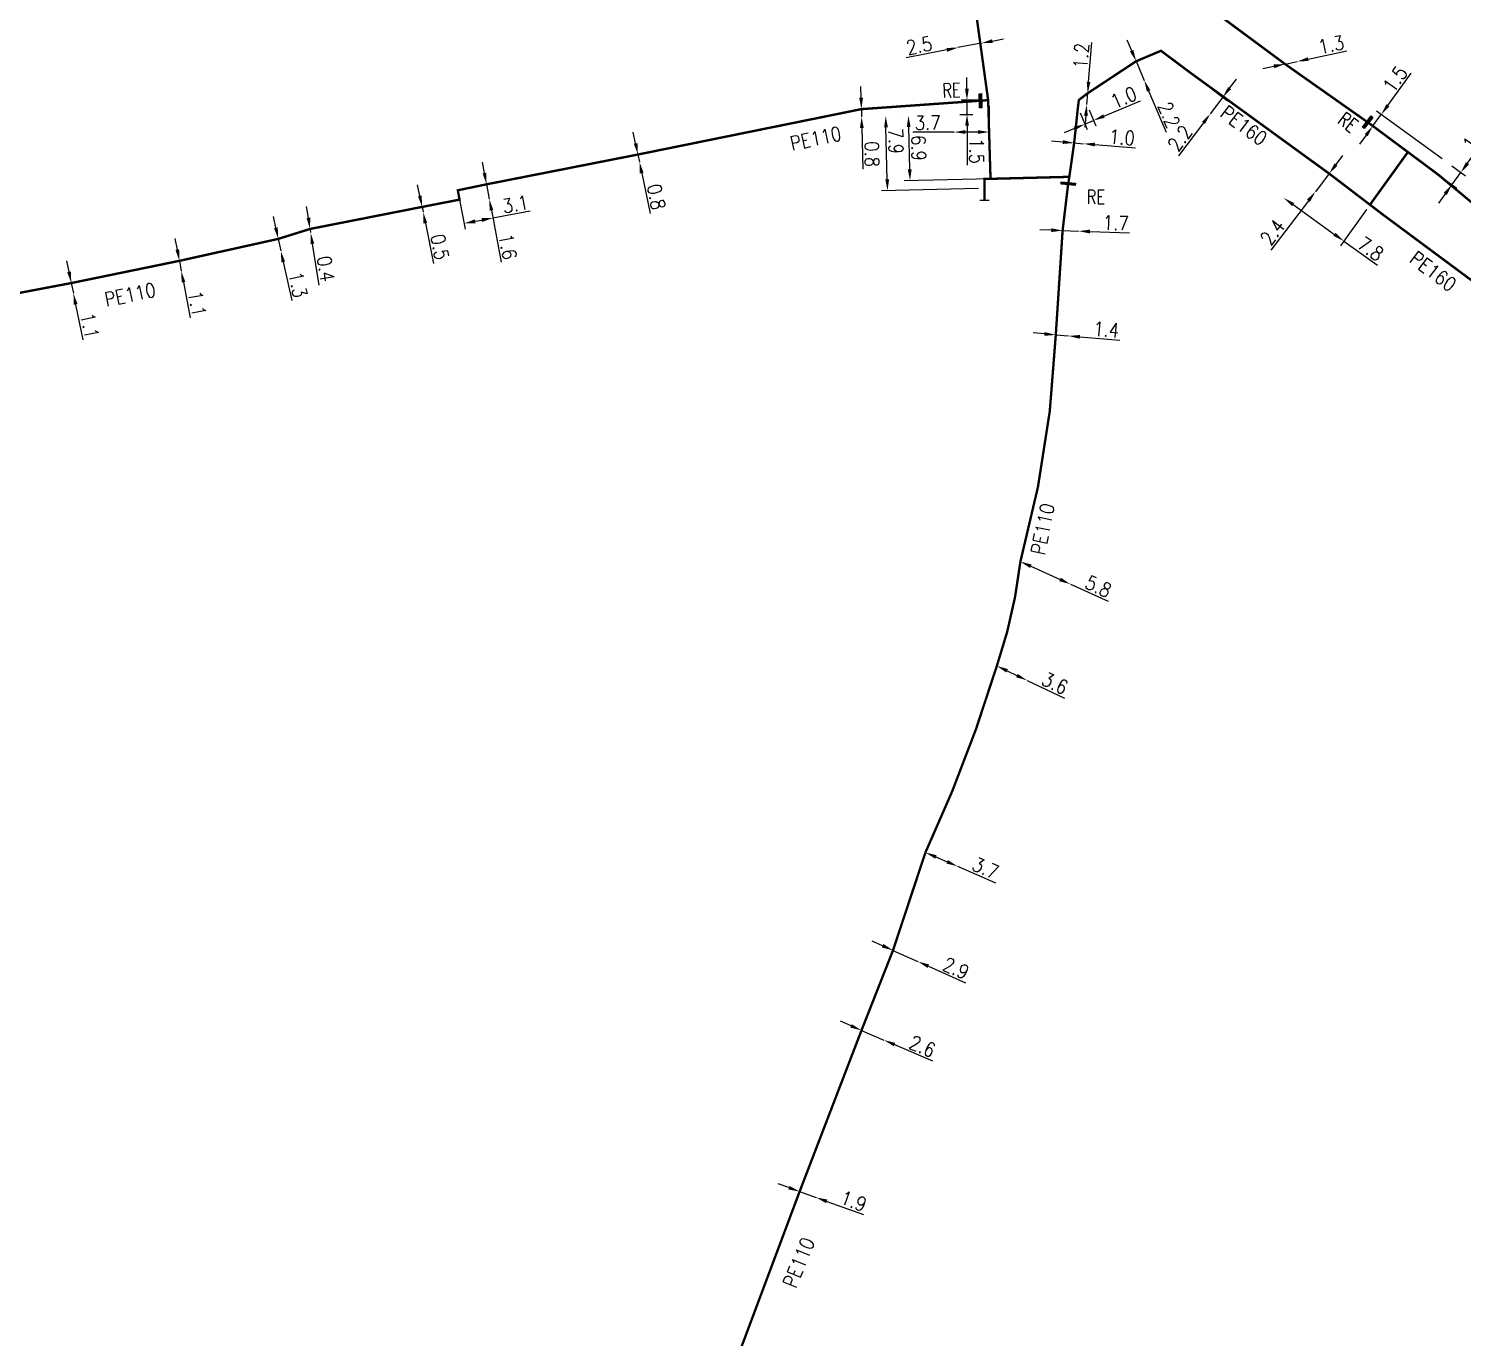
# Model space of a CAD drawing. Header units: millimetres. Extents: x 146997 to 147991, y 130998 to 131775.
# Drawn here: x 147182.1 to 147333.6, y 131101.2 to 131239.5 of the extents above; entities that cross this region are included whole.
import ezdxf
from ezdxf.enums import TextEntityAlignment as Align

# ---------------------------------------------------------------- set-up
doc = ezdxf.new("R2010")
doc.units = ezdxf.units.MM
doc.header["$PDMODE"] = 34
doc.linetypes.add('L_100_PE', pattern=[14, 10, -1.5, 1, -1.5])
doc.layers.get('0').update_dxf_attribs({"linetype": 'CONTINUOUS'})
doc.layers.get('Defpoints').update_dxf_attribs({"linetype": 'CONTINUOUS'})
doc.layers.add('L_140', color=3, linetype='CONTINUOUS')
doc.layers.add('L_340', color=7, linetype='CONTINUOUS')
doc.styles.get("Standard").update_dxf_attribs({"font": 'romans.shx', "width": 0.85})
doc.dimstyles.get("Standard").update_dxf_attribs({"dimtxt": 1.5, "dimasz": 1.2, "dimexe": 0.625, "dimexo": 0.625, "dimgap": 0.25, "dimtad": 1, "dimdec": 1, "dimzin": 0, "dimdsep": 46, "dimtxsty": 'Standard', "dimcen": -0.5, "dimadec": 0, "dimazin": 0, "dimtfac": 1, "dimtdec": 1, "dimtmove": 0, "dimatfit": 3, "dimfxl": 0, "dimtolj": 1, "dimtzin": 0, "dimarcsym": 0})

# ---------------------------------------------------------------- blocks, each defined once
blk = doc.blocks.new('L_340_21')
at = {"linetype": 'Continuous'}
blk.add_hatch(color=0, dxfattribs=at).paths.add_polyline_path([(0.125, 0.75), (-0.125, 0.75), (-0.125, -0.75), (0.125, -0.75)])
at = {"color": 0, "linetype": 'Continuous'}
blk.add_lwpolyline([(-0.125, 0.75), (0.125, 0.75), (0.125, -0.75), (-0.125, -0.75)], close=True, dxfattribs=at)
at = {"color": 0, "linetype": 'Continuous', "width": 0.75}
for tag, height, flags, p in [('RE', 1.5, 8, (0, 3)), ('DEF_LEG', 1.2, 3, (0, -5)), ('DEF_COUP', 1.2, 3, (0, -7.5)), ('DEF_TYPE', 1.2, 3, (0, -10))]:
    blk.add_attdef(tag, text='', height=height, dxfattribs=dict(at, flags=flags)).set_placement(p, align=Align.MIDDLE)
blk = doc.blocks.new('*D190')
at = {"layer": 'Defpoints', "color": 0, "linetype": 'Continuous', "transparency": 16777216}
for p in [(147263.55, 131116.57), (147265.29, 131115.94), (147265.29, 131115.94)]:
    blk.add_point(p, dxfattribs=at)
at = {"layer": 'L_140', "color": 0, "linetype": 'Continuous', "lineweight": -2, "transparency": 16777216}
for p, q in [((147262.42, 131116.98), (147261.29, 131117.38)), ((147263.55, 131116.57), (147265.29, 131115.94)), ((147266.42, 131115.53), (147270.3, 131114.13))]:
    blk.add_line(p, q, dxfattribs=at)
at = {"layer": 'L_140', "color": 0, "linetype": 'Continuous', "transparency": 16777216}
for points in [[(147262.49, 131117.16), (147262.35, 131116.79), (147263.55, 131116.57)], [(147266.49, 131115.72), (147266.35, 131115.34), (147265.29, 131115.94)]]:
    blk.add_solid(points, dxfattribs=at)
at = {"layer": 'L_140', "color": 0, "linetype": 'Continuous', "transparency": 16777216, "insert": (147269.26, 131115.56), "char_height": 1.5, "attachment_point": 5, "rotation": 340.1137}
blk.add_mtext('\\A1;1.9', dxfattribs=at)
blk = doc.blocks.new('*D191')
at = {"layer": 'Defpoints', "color": 0, "linetype": 'Continuous', "transparency": 16777216}
for p in [(147270.09, 131133.61), (147272.47, 131132.58), (147272.47, 131132.58)]:
    blk.add_point(p, dxfattribs=at)
at = {"layer": 'L_140', "color": 0, "linetype": 'Continuous', "lineweight": -2, "transparency": 16777216}
for p, q in [((147268.99, 131134.09), (147267.88, 131134.57)), ((147270.09, 131133.61), (147272.47, 131132.58)), ((147273.58, 131132.11), (147277.59, 131130.38))]:
    blk.add_line(p, q, dxfattribs=at)
at = {"layer": 'L_140', "color": 0, "linetype": 'Continuous', "transparency": 16777216}
for points in [[(147269.06, 131134.27), (147268.91, 131133.91), (147270.09, 131133.61)], [(147273.66, 131132.29), (147273.5, 131131.93), (147272.47, 131132.58)]]:
    blk.add_solid(points, dxfattribs=at)
at = {"layer": 'L_140', "color": 0, "linetype": 'Continuous', "transparency": 16777216, "insert": (147276.53, 131131.92), "char_height": 1.5, "attachment_point": 5, "rotation": 336.6554}
blk.add_mtext('\\A1;2.6', dxfattribs=at)
blk = doc.blocks.new('*D192')
at = {"layer": 'Defpoints', "color": 0, "linetype": 'Continuous', "transparency": 16777216}
for p in [(147273.42, 131142.07), (147276.06, 131140.89), (147276.06, 131140.89)]:
    blk.add_point(p, dxfattribs=at)
at = {"layer": 'L_140', "color": 0, "linetype": 'Continuous', "lineweight": -2, "transparency": 16777216}
for p, q in [((147272.32, 131142.56), (147271.23, 131143.05)), ((147273.42, 131142.07), (147276.06, 131140.89)), ((147277.16, 131140.4), (147281.09, 131138.63))]:
    blk.add_line(p, q, dxfattribs=at)
at = {"layer": 'L_140', "color": 0, "linetype": 'Continuous', "transparency": 16777216}
for points in [[(147272.4, 131142.75), (147272.24, 131142.38), (147273.42, 131142.07)], [(147277.24, 131140.58), (147277.08, 131140.21), (147276.06, 131140.89)]]:
    blk.add_solid(points, dxfattribs=at)
at = {"layer": 'L_140', "color": 0, "linetype": 'Continuous', "transparency": 16777216, "insert": (147280.08, 131140.18), "char_height": 1.5, "attachment_point": 5, "rotation": 335.8677}
blk.add_mtext('\\A1;2.9', dxfattribs=at)
blk = doc.blocks.new('*D193')
at = {"layer": 'Defpoints', "color": 0, "linetype": 'Continuous', "transparency": 16777216}
for p in [(147276.85, 131152.42), (147280.25, 131150.96), (147280.25, 131150.96)]:
    blk.add_point(p, dxfattribs=at)
at = {"layer": 'L_140', "color": 0, "linetype": 'Continuous', "lineweight": -2, "transparency": 16777216}
for p, q in [((147277.95, 131151.95), (147279.15, 131151.43)), ((147280.25, 131150.96), (147284.26, 131149.22))]:
    blk.add_line(p, q, dxfattribs=at)
at = {"layer": 'L_140', "color": 0, "linetype": 'Continuous', "transparency": 16777216}
for points in [[(147278.03, 131152.13), (147277.88, 131151.76), (147276.85, 131152.42)], [(147279.23, 131151.61), (147279.07, 131151.25), (147280.25, 131150.96)]]:
    blk.add_solid(points, dxfattribs=at)
at = {"layer": 'L_140', "color": 0, "linetype": 'Continuous', "transparency": 16777216, "insert": (147283.2, 131150.77), "char_height": 1.5, "attachment_point": 5, "rotation": 336.671}
blk.add_mtext('\\A1;3.7', dxfattribs=at)
blk = doc.blocks.new('*D194')
at = {"layer": 'Defpoints', "color": 0, "linetype": 'Continuous', "transparency": 16777216}
for p in [(147284.4, 131172.15), (147287.6, 131170.62), (147287.6, 131170.62)]:
    blk.add_point(p, dxfattribs=at)
at = {"layer": 'L_140', "color": 0, "linetype": 'Continuous', "lineweight": -2, "transparency": 16777216}
for p, q in [((147284.67, 131172.71), (147284.67, 131172.71)), ((147285.48, 131171.63), (147286.52, 131171.13)), ((147287.87, 131171.18), (147287.87, 131171.18)), ((147287.6, 131170.62), (147291.54, 131168.73))]:
    blk.add_line(p, q, dxfattribs=at)
at = {"layer": 'L_140', "color": 0, "linetype": 'Continuous', "transparency": 16777216}
for points in [[(147285.57, 131171.81), (147285.39, 131171.45), (147284.4, 131172.15)], [(147286.6, 131171.31), (147286.43, 131170.95), (147287.6, 131170.62)]]:
    blk.add_solid(points, dxfattribs=at)
at = {"layer": 'L_140', "color": 0, "linetype": 'Continuous', "transparency": 16777216, "insert": (147290.54, 131170.31), "char_height": 1.5, "attachment_point": 5, "rotation": 334.3963}
blk.add_mtext('\\A1;3.6', dxfattribs=at)
blk = doc.blocks.new('*D195')
at = {"layer": 'Defpoints', "color": 0, "linetype": 'Continuous', "transparency": 16777216}
for p in [(147290.63, 131207.15), (147291.97, 131207.04), (147291.97, 131207.04)]:
    blk.add_point(p, dxfattribs=at)
at = {"layer": 'L_140', "color": 0, "linetype": 'Continuous', "lineweight": -2, "transparency": 16777216}
for p, q in [((147289.43, 131207.25), (147288.24, 131207.35)), ((147290.63, 131207.15), (147291.97, 131207.04)), ((147293.17, 131206.94), (147297.41, 131206.59))]:
    blk.add_line(p, q, dxfattribs=at)
at = {"layer": 'L_140', "color": 0, "linetype": 'Continuous', "transparency": 16777216}
for points in [[(147289.45, 131207.45), (147289.42, 131207.05), (147290.63, 131207.15)], [(147293.19, 131207.14), (147293.15, 131206.74), (147291.97, 131207.04)]]:
    blk.add_solid(points, dxfattribs=at)
at = {"layer": 'L_140', "color": 0, "linetype": 'Continuous', "transparency": 16777216, "insert": (147295.97, 131207.71), "char_height": 1.5, "attachment_point": 5, "rotation": 355.2725}
blk.add_mtext('\\A1;1.4', dxfattribs=at)
blk = doc.blocks.new('*D196')
at = {"layer": 'Defpoints', "color": 0, "linetype": 'Continuous', "transparency": 16777216}
for p in [(147291.35, 131218.18), (147293.04, 131218.12), (147293.04, 131218.12)]:
    blk.add_point(p, dxfattribs=at)
at = {"layer": 'L_140', "color": 0, "linetype": 'Continuous', "lineweight": -2, "transparency": 16777216}
for p, q in [((147290.15, 131218.22), (147288.95, 131218.26)), ((147291.35, 131218.18), (147293.04, 131218.12)), ((147291.32, 131217.55), (147291.32, 131217.55)), ((147293.02, 131217.49), (147293.02, 131217.49)), ((147294.24, 131218.08), (147298.43, 131217.93))]:
    blk.add_line(p, q, dxfattribs=at)
at = {"layer": 'L_140', "color": 0, "linetype": 'Continuous', "transparency": 16777216}
for points in [[(147290.15, 131218.42), (147290.14, 131218.02), (147291.35, 131218.18)], [(147294.25, 131218.28), (147294.24, 131217.88), (147293.04, 131218.12)]]:
    blk.add_solid(points, dxfattribs=at)
at = {"layer": 'L_140', "color": 0, "linetype": 'Continuous', "transparency": 16777216, "insert": (147296.97, 131218.98), "char_height": 1.5, "attachment_point": 5, "rotation": 358.0421}
blk.add_mtext('\\A1;1.7', dxfattribs=at)
blk = doc.blocks.new('*D197')
at = {"layer": 'Defpoints', "color": 0, "linetype": 'Continuous', "transparency": 16777216}
for p in [(147270.08, 131231.02), (147270.1, 131230.22), (147270.1, 131230.22)]:
    blk.add_point(p, dxfattribs=at)
at = {"layer": 'L_140', "color": 0, "linetype": 'Continuous', "lineweight": -2, "transparency": 16777216}
for p, q in [((147270.05, 131232.22), (147270.02, 131233.42)), ((147270.08, 131231.02), (147270.1, 131230.22)), ((147270.13, 131229.03), (147270.23, 131224.66))]:
    blk.add_line(p, q, dxfattribs=at)
at = {"layer": 'L_140', "color": 0, "linetype": 'Continuous', "transparency": 16777216}
for points in [[(147270.25, 131232.23), (147269.85, 131232.22), (147270.08, 131231.02)], [(147270.33, 131229.03), (147269.93, 131229.02), (147270.1, 131230.22)]]:
    blk.add_solid(points, dxfattribs=at)
at = {"layer": 'L_140', "color": 0, "linetype": 'Continuous', "transparency": 16777216, "insert": (147271.2, 131226.26), "char_height": 1.5, "attachment_point": 5, "rotation": 271.3915}
blk.add_mtext('\\A1;0.8', dxfattribs=at)
blk = doc.blocks.new('*D198')
at = {"layer": 'Defpoints', "color": 0, "linetype": 'Continuous', "transparency": 16777216}
for p in [(147283.58, 131231.98), (147279.88, 131228.59), (147279.88, 131228.59)]:
    blk.add_point(p, dxfattribs=at)
at = {"layer": 'L_140', "color": 0, "linetype": 'Continuous', "lineweight": -2, "transparency": 16777216}
for p, q in [((147283.58, 131231.35), (147283.59, 131227.98)), ((147279.88, 131228.59), (147275.51, 131228.57)), ((147282.39, 131228.6), (147281.08, 131228.6))]:
    blk.add_line(p, q, dxfattribs=at)
at = {"layer": 'L_140', "color": 0, "linetype": 'Continuous', "transparency": 16777216}
for points in [[(147281.08, 131228.8), (147281.08, 131228.4), (147279.88, 131228.59)], [(147282.39, 131228.8), (147282.39, 131228.4), (147283.59, 131228.6)]]:
    blk.add_solid(points, dxfattribs=at)
at = {"layer": 'L_140', "color": 0, "linetype": 'Continuous', "transparency": 16777216, "insert": (147277.09, 131229.58), "char_height": 1.5, "attachment_point": 5, "rotation": 0.2151}
blk.add_mtext('\\A1;3.7', dxfattribs=at)
blk = doc.blocks.new('*D199')
at = {"layer": 'Defpoints', "color": 0, "linetype": 'Continuous', "transparency": 16777216}
for p in [(147275.05, 131230.35), (147275.05, 131230.35), (147292.06, 131223.86)]:
    blk.add_point(p, dxfattribs=at)
at = {"layer": 'L_140', "color": 0, "linetype": 'Continuous', "lineweight": -2, "transparency": 16777216}
for p, q in [((147274.43, 131230.33), (147274.43, 131230.33)), ((147275.19, 131224.65), (147275.08, 131229.15)), ((147291.44, 131223.84), (147274.6, 131223.43))]:
    blk.add_line(p, q, dxfattribs=at)
at = {"layer": 'L_140', "color": 0, "linetype": 'Continuous', "transparency": 16777216}
for points in [[(147275.28, 131229.15), (147274.88, 131229.14), (147275.05, 131230.35)], [(147275.39, 131224.65), (147274.99, 131224.64), (147275.22, 131223.45)]]:
    blk.add_solid(points, dxfattribs=at)
at = {"layer": 'L_140', "color": 0, "linetype": 'Continuous', "transparency": 16777216, "insert": (147276.14, 131226.92), "char_height": 1.5, "attachment_point": 5, "rotation": 271.392}
blk.add_mtext('\\A1;6.9', dxfattribs=at)
blk = doc.blocks.new('*D200')
at = {"layer": 'Defpoints', "color": 0, "linetype": 'Continuous', "transparency": 16777216}
for p in [(147272.65, 131230.29), (147272.65, 131230.29), (147283.1, 131222.64)]:
    blk.add_point(p, dxfattribs=at)
at = {"layer": 'L_340', "color": 0, "linetype": 'Continuous', "lineweight": -2, "transparency": 16777216}
for p, q in [((147272.81, 131223.59), (147272.68, 131229.09)), ((147282.47, 131222.62), (147272.22, 131222.37))]:
    blk.add_line(p, q, dxfattribs=at)
at = {"layer": 'L_340', "color": 0, "linetype": 'Continuous', "transparency": 16777216}
for points in [[(147272.88, 131229.09), (147272.48, 131229.08), (147272.65, 131230.29)], [(147273.01, 131223.59), (147272.61, 131223.58), (147272.84, 131222.39)]]:
    blk.add_solid(points, dxfattribs=at)
at = {"layer": 'L_340', "color": 0, "linetype": 'Continuous', "transparency": 16777216, "insert": (147273.72, 131227.63), "char_height": 1.5, "attachment_point": 5, "rotation": 271.392}
blk.add_mtext('\\A1;7.9', dxfattribs=at)
blk = doc.blocks.new('*D201')
at = {"layer": 'Defpoints', "color": 0, "linetype": 'Continuous', "transparency": 16777216}
for p in [(147304.85, 131234.87), (147308.28, 131232.28), (147306.96, 131230.52)]:
    blk.add_point(p, dxfattribs=at)
at = {"layer": 'L_140', "color": 0, "linetype": 'Continuous', "lineweight": -2, "transparency": 16777216}
for p, q in [((147305.35, 131234.49), (147308.78, 131231.91)), ((147309, 131233.24), (147309.73, 131234.2)), ((147308.28, 131232.28), (147306.96, 131230.52)), ((147306.24, 131229.57), (147303.61, 131226.07))]:
    blk.add_line(p, q, dxfattribs=at)
at = {"layer": 'L_140', "color": 0, "linetype": 'Continuous', "transparency": 16777216}
for points in [[(147308.85, 131233.36), (147309.16, 131233.12), (147308.28, 131232.28)], [(147306.08, 131229.69), (147306.4, 131229.45), (147306.96, 131230.52)]]:
    blk.add_solid(points, dxfattribs=at)
at = {"layer": 'L_140', "color": 0, "linetype": 'Continuous', "transparency": 16777216, "insert": (147303.76, 131227.94), "char_height": 1.5, "attachment_point": 5, "rotation": 53.0343}
blk.add_mtext('\\A1;2.2', dxfattribs=at)
blk = doc.blocks.new('*D202')
at = {"layer": 'Defpoints', "color": 0, "linetype": 'Continuous', "transparency": 16777216}
for p in [(147282.75, 131237.99), (147280.29, 131237.52), (147280.29, 131237.52)]:
    blk.add_point(p, dxfattribs=at)
at = {"layer": 'L_140', "color": 0, "linetype": 'Continuous', "lineweight": -2, "transparency": 16777216}
for p, q in [((147282.75, 131237.99), (147280.29, 131237.52)), ((147283.92, 131238.22), (147285.1, 131238.45)), ((147279.11, 131237.29), (147274.82, 131236.46))]:
    blk.add_line(p, q, dxfattribs=at)
at = {"layer": 'L_140', "color": 0, "linetype": 'Continuous', "transparency": 16777216}
for points in [[(147283.89, 131238.41), (147283.96, 131238.02), (147282.75, 131237.99)], [(147279.07, 131237.49), (147279.15, 131237.09), (147280.29, 131237.52)]]:
    blk.add_solid(points, dxfattribs=at)
at = {"layer": 'L_140', "color": 0, "linetype": 'Continuous', "transparency": 16777216, "insert": (147276.19, 131237.74), "char_height": 1.5, "attachment_point": 5, "rotation": 10.9299}
blk.add_mtext('\\A1;2.5', dxfattribs=at)
blk = doc.blocks.new('*D257')
at = {"layer": 'Defpoints', "color": 0, "linetype": 'Continuous', "transparency": 16777216}
for p in [(147314.86, 131235.79), (147316.14, 131236.06), (147316.14, 131236.06)]:
    blk.add_point(p, dxfattribs=at)
at = {"layer": 'L_140', "color": 0, "linetype": 'Continuous', "lineweight": -2, "transparency": 16777216}
for p, q in [((147317.31, 131236.31), (147321.41, 131237.18)), ((147313.69, 131235.54), (147312.52, 131235.29)), ((147314.86, 131235.79), (147316.14, 131236.06))]:
    blk.add_line(p, q, dxfattribs=at)
at = {"layer": 'L_140', "color": 0, "linetype": 'Continuous', "transparency": 16777216}
for points in [[(147317.27, 131236.5), (147317.35, 131236.11), (147316.14, 131236.06)], [(147313.65, 131235.74), (147313.73, 131235.34), (147314.86, 131235.79)]]:
    blk.add_solid(points, dxfattribs=at)
at = {"layer": 'L_140', "color": 0, "linetype": 'Continuous', "transparency": 16777216, "insert": (147319.74, 131237.84), "char_height": 1.5, "attachment_point": 5, "rotation": 11.978}
blk.add_mtext('\\A1;1.3', dxfattribs=at)
blk = doc.blocks.new('*D259')
at = {"layer": 'Defpoints', "color": 0, "linetype": 'Continuous', "transparency": 16777216}
for p in [(147332, 131225.38), (147333.45, 131224.33), (147331.06, 131224.09)]:
    blk.add_point(p, dxfattribs=at)
at = {"layer": 'L_140', "color": 0, "linetype": 'Continuous', "lineweight": -2, "transparency": 16777216}
for p, q in [((147334.15, 131225.3), (147336.62, 131228.68)), ((147332.51, 131225.01), (147333.95, 131223.96)), ((147332.51, 131223.03), (147333.45, 131224.33)), ((147331.56, 131223.72), (147333.01, 131222.66)), ((147331.8, 131222.06), (147331.09, 131221.09))]:
    blk.add_line(p, q, dxfattribs=at)
at = {"layer": 'L_140', "color": 0, "linetype": 'Continuous', "transparency": 16777216}
for points in [[(147333.99, 131225.41), (147334.32, 131225.18), (147333.45, 131224.33)], [(147331.64, 131222.18), (147331.96, 131221.94), (147332.51, 131223.03)]]:
    blk.add_solid(points, dxfattribs=at)
at = {"layer": 'L_140', "color": 0, "linetype": 'Continuous', "transparency": 16777216, "insert": (147334.93, 131228.06), "char_height": 1.5, "attachment_point": 5, "rotation": 53.9553}
blk.add_mtext('\\A1;1.6', dxfattribs=at)
blk = doc.blocks.new('*D263')
at = {"layer": 'Defpoints', "color": 0, "linetype": 'Continuous', "transparency": 16777216}
for p in [(147325.03, 131230.45), (147324.14, 131229.24), (147332, 131225.38)]:
    blk.add_point(p, dxfattribs=at)
at = {"layer": 'L_140', "color": 0, "linetype": 'Continuous', "lineweight": -2, "transparency": 16777216}
for p, q in [((147325.73, 131231.42), (147328.2, 131234.81)), ((147324.14, 131229.24), (147325.03, 131230.45)), ((147331.49, 131225.75), (147324.52, 131230.82)), ((147323.44, 131228.27), (147322.73, 131227.3))]:
    blk.add_line(p, q, dxfattribs=at)
at = {"layer": 'L_140', "color": 0, "linetype": 'Continuous', "transparency": 16777216}
for points in [[(147325.57, 131231.54), (147325.9, 131231.31), (147325.03, 131230.45)], [(147323.28, 131228.39), (147323.6, 131228.15), (147324.14, 131229.24)]]:
    blk.add_solid(points, dxfattribs=at)
at = {"layer": 'L_140', "color": 0, "linetype": 'Continuous', "transparency": 16777216, "insert": (147326.51, 131234.19), "char_height": 1.5, "attachment_point": 5, "rotation": 53.9553}
blk.add_mtext('\\A1;1.5', dxfattribs=at)
blk = doc.blocks.new('*D267')
at = {"layer": 'Defpoints', "color": 0, "linetype": 'Continuous', "transparency": 16777216}
for p in [(147314.74, 131221.63), (147323.84, 131220.91), (147321.07, 131217.07)]:
    blk.add_point(p, dxfattribs=at)
at = {"layer": 'L_140', "color": 0, "linetype": 'Continuous', "lineweight": -2, "transparency": 16777216}
for p, q in [((147315.72, 131220.93), (147320.1, 131217.77)), ((147323.47, 131220.41), (147320.71, 131216.56)), ((147321.07, 131217.07), (147324.62, 131214.51))]:
    blk.add_line(p, q, dxfattribs=at)
at = {"layer": 'L_140', "color": 0, "linetype": 'Continuous', "transparency": 16777216}
for points in [[(147315.83, 131221.09), (147315.6, 131220.76), (147314.74, 131221.63)], [(147320.21, 131217.93), (147319.98, 131217.61), (147321.07, 131217.07)]]:
    blk.add_solid(points, dxfattribs=at)
at = {"layer": 'L_140', "color": 0, "linetype": 'Continuous', "transparency": 16777216, "insert": (147323.92, 131216.25), "char_height": 1.5, "attachment_point": 5, "rotation": 324.2332}
blk.add_mtext('\\A1;7.8', dxfattribs=at)
blk = doc.blocks.new('*D268')
at = {"layer": 'Defpoints', "color": 0, "linetype": 'Continuous', "transparency": 16777216}
for p in [(147319.52, 131224.2), (147318.07, 131222.29), (147318.07, 131222.29)]:
    blk.add_point(p, dxfattribs=at)
at = {"layer": 'L_140', "color": 0, "linetype": 'Continuous', "lineweight": -2, "transparency": 16777216}
for p, q in [((147320.25, 131225.15), (147320.97, 131226.11)), ((147319.52, 131224.2), (147318.07, 131222.29)), ((147317.34, 131221.34), (147313.37, 131216.11))]:
    blk.add_line(p, q, dxfattribs=at)
at = {"layer": 'L_140', "color": 0, "linetype": 'Continuous', "transparency": 16777216}
for points in [[(147320.09, 131225.28), (147320.41, 131225.03), (147319.52, 131224.2)], [(147317.18, 131221.46), (147317.5, 131221.21), (147318.07, 131222.29)]]:
    blk.add_solid(points, dxfattribs=at)
at = {"layer": 'L_140', "color": 0, "linetype": 'Continuous', "transparency": 16777216, "insert": (147313.55, 131218.01), "char_height": 1.5, "attachment_point": 5, "rotation": 52.7184}
blk.add_mtext('\\A1;2.4', dxfattribs=at)
blk = doc.blocks.new('*D270')
at = {"layer": 'Defpoints', "color": 0, "linetype": 'Continuous', "transparency": 16777216}
for p in [(147299.12, 131236.08), (147299.98, 131234.06), (147299.98, 131234.06)]:
    blk.add_point(p, dxfattribs=at)
at = {"layer": 'L_140', "color": 0, "linetype": 'Continuous', "lineweight": -2, "transparency": 16777216}
for p, q in [((147298.66, 131237.19), (147298.19, 131238.3)), ((147299.12, 131236.08), (147299.98, 131234.06)), ((147300.44, 131232.95), (147302.28, 131228.57))]:
    blk.add_line(p, q, dxfattribs=at)
at = {"layer": 'L_140', "color": 0, "linetype": 'Continuous', "transparency": 16777216}
for points in [[(147298.84, 131237.27), (147298.47, 131237.11), (147299.12, 131236.08)], [(147300.63, 131233.03), (147300.26, 131232.87), (147299.98, 131234.06)]]:
    blk.add_solid(points, dxfattribs=at)
at = {"layer": 'L_140', "color": 0, "linetype": 'Continuous', "transparency": 16777216, "insert": (147302.59, 131230.42), "char_height": 1.5, "attachment_point": 5, "rotation": 292.8098}
blk.add_mtext('\\A1;2.2', dxfattribs=at)
blk = doc.blocks.new('*D271')
at = {"layer": 'Defpoints', "color": 0, "linetype": 'Continuous', "transparency": 16777216}
for p in [(147292.97, 131231.21), (147293.9, 131231.5), (147294.61, 131229.82)]:
    blk.add_point(p, dxfattribs=at)
at = {"layer": 'L_140', "color": 0, "linetype": 'Continuous', "lineweight": -2, "transparency": 16777216}
for p, q in [((147295.72, 131230.29), (147299.58, 131231.91)), ((147293.21, 131230.64), (147293.95, 131228.87)), ((147294.15, 131230.93), (147294.85, 131229.25)), ((147292.61, 131228.98), (147291.5, 131228.51)), ((147293.71, 131229.44), (147294.61, 131229.82))]:
    blk.add_line(p, q, dxfattribs=at)
at = {"layer": 'L_140', "color": 0, "linetype": 'Continuous', "transparency": 16777216}
for points in [[(147295.64, 131230.47), (147295.79, 131230.1), (147294.61, 131229.82)], [(147292.53, 131229.16), (147292.68, 131228.79), (147293.71, 131229.44)]]:
    blk.add_solid(points, dxfattribs=at)
at = {"layer": 'L_140', "color": 0, "linetype": 'Continuous', "transparency": 16777216, "insert": (147297.81, 131232.25), "char_height": 1.5, "attachment_point": 5, "rotation": 22.8098}
blk.add_mtext('\\A1;1.0', dxfattribs=at)
blk = doc.blocks.new('*D272')
at = {"layer": 'Defpoints', "color": 0, "linetype": 'Continuous', "transparency": 16777216}
for p in [(147292.57, 131227.44), (147293.57, 131227.36), (147293.57, 131227.36)]:
    blk.add_point(p, dxfattribs=at)
at = {"layer": 'L_140', "color": 0, "linetype": 'Continuous', "lineweight": -2, "transparency": 16777216}
for p, q in [((147291.38, 131227.54), (147290.18, 131227.63)), ((147292.57, 131227.44), (147293.57, 131227.36)), ((147292.62, 131228.06), (147292.62, 131228.06)), ((147293.62, 131227.98), (147293.62, 131227.98)), ((147294.77, 131227.27), (147299.04, 131226.92))]:
    blk.add_line(p, q, dxfattribs=at)
at = {"layer": 'L_140', "color": 0, "linetype": 'Continuous', "transparency": 16777216}
for points in [[(147291.39, 131227.74), (147291.36, 131227.34), (147292.57, 131227.44)], [(147294.78, 131227.47), (147294.75, 131227.07), (147293.57, 131227.36)]]:
    blk.add_solid(points, dxfattribs=at)
at = {"layer": 'L_140', "color": 0, "linetype": 'Continuous', "transparency": 16777216, "insert": (147297.63, 131228.04), "char_height": 1.5, "attachment_point": 5, "rotation": 355.4294}
blk.add_mtext('\\A1;1.0', dxfattribs=at)
blk = doc.blocks.new('*D281')
at = {"layer": 'Defpoints', "color": 0, "linetype": 'Continuous', "transparency": 16777216}
for p in [(147186.56, 131212.63), (147186.78, 131211.56), (147186.78, 131211.56)]:
    blk.add_point(p, dxfattribs=at)
at = {"layer": 'L_140', "color": 0, "linetype": 'Continuous', "lineweight": -2, "transparency": 16777216}
for p, q in [((147186.32, 131213.81), (147186.08, 131214.99)), ((147186.56, 131212.63), (147186.78, 131211.56)), ((147187.02, 131210.38), (147187.79, 131206.63))]:
    blk.add_line(p, q, dxfattribs=at)
at = {"layer": 'L_140', "color": 0, "linetype": 'Continuous', "transparency": 16777216}
for points in [[(147186.52, 131213.85), (147186.13, 131213.77), (147186.56, 131212.63)], [(147187.22, 131210.42), (147186.83, 131210.34), (147186.78, 131211.56)]]:
    blk.add_solid(points, dxfattribs=at)
at = {"layer": 'L_140', "color": 0, "linetype": 'Continuous', "transparency": 16777216, "insert": (147188.51, 131208.12), "char_height": 1.5, "attachment_point": 5, "rotation": 281.5812}
blk.add_mtext('\\A1;1.1', dxfattribs=at)
blk = doc.blocks.new('*D282')
at = {"layer": 'Defpoints', "color": 0, "linetype": 'Continuous', "transparency": 16777216}
for p in [(147197.99, 131214.98), (147198.19, 131213.9), (147198.19, 131213.9)]:
    blk.add_point(p, dxfattribs=at)
at = {"layer": 'L_140', "color": 0, "linetype": 'Continuous', "lineweight": -2, "transparency": 16777216}
for p, q in [((147197.77, 131216.16), (147197.54, 131217.34)), ((147197.99, 131214.98), (147198.19, 131213.9)), ((147198.42, 131212.72), (147199.13, 131208.96))]:
    blk.add_line(p, q, dxfattribs=at)
at = {"layer": 'L_140', "color": 0, "linetype": 'Continuous', "transparency": 16777216}
for points in [[(147197.96, 131216.2), (147197.57, 131216.13), (147197.99, 131214.98)], [(147198.61, 131212.76), (147198.22, 131212.69), (147198.19, 131213.9)]]:
    blk.add_solid(points, dxfattribs=at)
at = {"layer": 'L_140', "color": 0, "linetype": 'Continuous', "transparency": 16777216, "insert": (147199.87, 131210.44), "char_height": 1.5, "attachment_point": 5, "rotation": 280.6943}
blk.add_mtext('\\A1;1.1', dxfattribs=at)
blk = doc.blocks.new('*D283')
at = {"layer": 'Defpoints', "color": 0, "linetype": 'Continuous', "transparency": 16777216}
for p in [(147208.44, 131217.3), (147208.71, 131216.03), (147208.71, 131216.03)]:
    blk.add_point(p, dxfattribs=at)
at = {"layer": 'L_140', "color": 0, "linetype": 'Continuous', "lineweight": -2, "transparency": 16777216}
for p, q in [((147208.19, 131218.48), (147207.93, 131219.65)), ((147208.44, 131217.3), (147208.71, 131216.03)), ((147208.97, 131214.86), (147209.86, 131210.77))]:
    blk.add_line(p, q, dxfattribs=at)
at = {"layer": 'L_140', "color": 0, "linetype": 'Continuous', "transparency": 16777216}
for points in [[(147208.38, 131218.52), (147207.99, 131218.43), (147208.44, 131217.3)], [(147209.16, 131214.9), (147208.77, 131214.82), (147208.71, 131216.03)]]:
    blk.add_solid(points, dxfattribs=at)
at = {"layer": 'L_140', "color": 0, "linetype": 'Continuous', "transparency": 16777216, "insert": (147210.52, 131212.44), "char_height": 1.5, "attachment_point": 5, "rotation": 282.218}
blk.add_mtext('\\A1;1.3', dxfattribs=at)
blk = doc.blocks.new('*D284')
at = {"layer": 'Defpoints', "color": 0, "linetype": 'Continuous', "transparency": 16777216}
for p in [(147211.8, 131218.35), (147211.86, 131217.96), (147211.86, 131217.96)]:
    blk.add_point(p, dxfattribs=at)
at = {"layer": 'L_140', "color": 0, "linetype": 'Continuous', "lineweight": -2, "transparency": 16777216}
for p, q in [((147211.62, 131219.54), (147211.43, 131220.72)), ((147211.8, 131218.35), (147211.86, 131217.96)), ((147212.04, 131216.77), (147212.72, 131212.39))]:
    blk.add_line(p, q, dxfattribs=at)
at = {"layer": 'L_140', "color": 0, "linetype": 'Continuous', "transparency": 16777216}
for points in [[(147211.82, 131219.57), (147211.42, 131219.51), (147211.8, 131218.35)], [(147212.24, 131216.8), (147211.85, 131216.74), (147211.86, 131217.96)]]:
    blk.add_solid(points, dxfattribs=at)
at = {"layer": 'L_140', "color": 0, "linetype": 'Continuous', "transparency": 16777216, "insert": (147213.46, 131214.14), "char_height": 1.5, "attachment_point": 5, "rotation": 278.7569}
blk.add_mtext('\\A1;0.4', dxfattribs=at)
blk = doc.blocks.new('*D285')
at = {"layer": 'Defpoints', "color": 0, "linetype": 'Continuous', "transparency": 16777216}
for p in [(147223.64, 131220.68), (147223.75, 131220.15), (147223.75, 131220.15)]:
    blk.add_point(p, dxfattribs=at)
at = {"layer": 'L_140', "color": 0, "linetype": 'Continuous', "lineweight": -2, "transparency": 16777216}
for p, q in [((147223.41, 131221.85), (147223.17, 131223.03)), ((147223.64, 131220.68), (147223.75, 131220.15)), ((147224.26, 131220.8), (147224.26, 131220.8)), ((147224.36, 131220.27), (147224.36, 131220.27)), ((147223.99, 131218.97), (147224.85, 131214.69))]:
    blk.add_line(p, q, dxfattribs=at)
at = {"layer": 'L_140', "color": 0, "linetype": 'Continuous', "transparency": 16777216}
for points in [[(147223.6, 131221.89), (147223.21, 131221.81), (147223.64, 131220.68)], [(147224.18, 131219.01), (147223.79, 131218.93), (147223.75, 131220.15)]]:
    blk.add_solid(points, dxfattribs=at)
at = {"layer": 'L_140', "color": 0, "linetype": 'Continuous', "transparency": 16777216, "insert": (147225.52, 131216.44), "char_height": 1.5, "attachment_point": 5, "rotation": 281.395}
blk.add_mtext('\\A1;0.5', dxfattribs=at)
blk = doc.blocks.new('*D286')
at = {"layer": 'Defpoints', "color": 0, "linetype": 'Continuous', "transparency": 16777216}
for p in [(147227.42, 131222.44), (147231.13, 131219.51), (147231.13, 131219.51)]:
    blk.add_point(p, dxfattribs=at)
at = {"layer": 'L_140', "color": 0, "linetype": 'Continuous', "lineweight": -2, "transparency": 16777216}
for p, q in [((147227.54, 131221.83), (147228.19, 131218.32)), ((147231.13, 131219.51), (147235.06, 131220.25)), ((147229.26, 131219.16), (147229.95, 131219.29))]:
    blk.add_line(p, q, dxfattribs=at)
at = {"layer": 'L_140', "color": 0, "linetype": 'Continuous', "transparency": 16777216}
for points in [[(147229.22, 131219.36), (147229.29, 131218.96), (147228.08, 131218.94)], [(147229.91, 131219.49), (147229.98, 131219.09), (147231.13, 131219.51)]]:
    blk.add_solid(points, dxfattribs=at)
at = {"layer": 'L_140', "color": 0, "linetype": 'Continuous', "transparency": 16777216, "insert": (147233.5, 131220.97), "char_height": 1.5, "attachment_point": 5, "rotation": 10.6149}
blk.add_mtext('\\A1;3.1', dxfattribs=at)
blk = doc.blocks.new('*D287')
at = {"layer": 'Defpoints', "color": 0, "linetype": 'Continuous', "transparency": 16777216}
for p in [(147230.46, 131223.07), (147230.75, 131221.5), (147230.75, 131221.5)]:
    blk.add_point(p, dxfattribs=at)
at = {"layer": 'L_140', "color": 0, "linetype": 'Continuous', "lineweight": -2, "transparency": 16777216}
for p, q in [((147230.24, 131224.25), (147230.02, 131225.43)), ((147230.46, 131223.07), (147230.75, 131221.5)), ((147230.97, 131220.32), (147232, 131214.83))]:
    blk.add_line(p, q, dxfattribs=at)
at = {"layer": 'L_140', "color": 0, "linetype": 'Continuous', "transparency": 16777216}
for points in [[(147230.43, 131224.29), (147230.04, 131224.21), (147230.46, 131223.07)], [(147231.17, 131220.36), (147230.78, 131220.28), (147230.75, 131221.5)]]:
    blk.add_solid(points, dxfattribs=at)
at = {"layer": 'L_140', "color": 0, "linetype": 'Continuous', "transparency": 16777216, "insert": (147232.71, 131216.48), "char_height": 1.5, "attachment_point": 5, "rotation": 280.6149}
blk.add_mtext('\\A1;1.6', dxfattribs=at)
blk = doc.blocks.new('*D288')
at = {"layer": 'Defpoints', "color": 0, "linetype": 'Continuous', "transparency": 16777216}
for p in [(147246.46, 131226.22), (147246.62, 131225.44), (147246.62, 131225.44)]:
    blk.add_point(p, dxfattribs=at)
at = {"layer": 'L_140', "color": 0, "linetype": 'Continuous', "lineweight": -2, "transparency": 16777216}
for p, q in [((147246.21, 131227.4), (147245.97, 131228.57)), ((147246.46, 131226.22), (147246.62, 131225.44)), ((147246.86, 131224.26), (147247.74, 131219.98))]:
    blk.add_line(p, q, dxfattribs=at)
at = {"layer": 'L_140', "color": 0, "linetype": 'Continuous', "transparency": 16777216}
for points in [[(147246.41, 131227.44), (147246.02, 131227.36), (147246.46, 131226.22)], [(147247.06, 131224.3), (147246.66, 131224.22), (147246.62, 131225.44)]]:
    blk.add_solid(points, dxfattribs=at)
at = {"layer": 'L_140', "color": 0, "linetype": 'Continuous', "transparency": 16777216, "insert": (147248.4, 131221.74), "char_height": 1.5, "attachment_point": 5, "rotation": 281.6621}
blk.add_mtext('\\A1;0.8', dxfattribs=at)
blk = doc.blocks.new('*D130')
at = {"layer": 'Defpoints', "color": 0, "linetype": 'Continuous', "transparency": 16777216}
for p in [(147294, 131232.7), (147293.9, 131231.5), (147293.9, 131231.5)]:
    blk.add_point(p, dxfattribs=at)
at = {"layer": 'L_140', "color": 0, "linetype": 'Continuous', "lineweight": -2, "transparency": 16777216}
for p, q in [((147294.1, 131233.89), (147294.43, 131238.07)), ((147293.9, 131231.5), (147294, 131232.7)), ((147293.81, 131230.31), (147293.71, 131229.11))]:
    blk.add_line(p, q, dxfattribs=at)
at = {"layer": 'L_140', "color": 0, "linetype": 'Continuous', "transparency": 16777216}
for points in [[(147293.9, 131233.91), (147294.29, 131233.88), (147294, 131232.7)], [(147293.61, 131230.32), (147294.01, 131230.29), (147293.9, 131231.5)]]:
    blk.add_solid(points, dxfattribs=at)
at = {"layer": 'L_140', "color": 0, "linetype": 'Continuous', "transparency": 16777216, "insert": (147293.31, 131236.66), "char_height": 1.5, "attachment_point": 5, "rotation": 85.4294}
blk.add_mtext('\\A1;1.2', dxfattribs=at)
blk = doc.blocks.new('L_340_07')
at = {"color": 0, "linetype": 'Continuous', "const_width": 0.25, "flags": 128}
blk.add_lwpolyline([(0, 0), (1.25, 0)], dxfattribs=at)
at = {"color": 0, "linetype": 'Continuous', "flags": 128}
blk.add_lwpolyline([(1.25, -0.5), (1.25, 0.5)], dxfattribs=at)
at = {"color": 0, "linetype": 'Continuous', "width": 0.75, "flags": 3}
for tag, p in [('DEF_LEG', (0.72, -3.47)), ('DEF_COUP', (0.72, -5.97)), ('DEF_TYPE', (0.72, -8.47))]:
    blk.add_attdef(tag, text='', height=1.2, dxfattribs=at).set_placement(p, align=Align.MIDDLE)
blk = doc.blocks.new('*D131')
at = {"layer": 'Defpoints', "color": 0, "linetype": 'Continuous', "transparency": 16777216}
for p in [(147283.58, 131231.98), (147279.87, 131230.46), (147281.24, 131230.47)]:
    blk.add_point(p, dxfattribs=at)
at = {"layer": 'L_140', "color": 0, "linetype": 'Continuous', "lineweight": -2, "transparency": 16777216}
for p, q in [((147281.23, 131233.17), (147281.23, 131234.37)), ((147282.95, 131231.97), (147280.61, 131231.97)), ((147281.24, 131231.97), (147281.24, 131230.47)), ((147280.5, 131230.46), (147281.87, 131230.47)), ((147281.25, 131229.27), (147281.26, 131225.08))]:
    blk.add_line(p, q, dxfattribs=at)
at = {"layer": 'L_140', "color": 0, "linetype": 'Continuous', "transparency": 16777216}
for points in [[(147281.43, 131233.17), (147281.03, 131233.17), (147281.24, 131231.97)], [(147281.45, 131229.27), (147281.05, 131229.27), (147281.24, 131230.47)]]:
    blk.add_solid(points, dxfattribs=at)
at = {"layer": 'L_140', "color": 0, "linetype": 'Continuous', "transparency": 16777216, "insert": (147282.26, 131226.58), "char_height": 1.5, "attachment_point": 5, "rotation": 270.2151}
blk.add_mtext('\\A1;1.5', dxfattribs=at)
blk = doc.blocks.new('*D132')
at = {"layer": 'Defpoints', "color": 0, "linetype": 'Continuous', "transparency": 16777216}
for p in [(147286.89, 131183.18), (147292.18, 131180.79), (147292.18, 131180.79)]:
    blk.add_point(p, dxfattribs=at)
at = {"layer": 'L_140', "color": 0, "linetype": 'Continuous', "lineweight": -2, "transparency": 16777216}
for p, q in [((147287.99, 131182.69), (147291.08, 131181.28)), ((147292.18, 131180.79), (147296.16, 131178.99))]:
    blk.add_line(p, q, dxfattribs=at)
at = {"layer": 'L_140', "color": 0, "linetype": 'Continuous', "transparency": 16777216}
for points in [[(147288.07, 131182.87), (147287.9, 131182.5), (147286.89, 131183.18)], [(147291.17, 131181.47), (147291, 131181.1), (147292.18, 131180.79)]]:
    blk.add_solid(points, dxfattribs=at)
at = {"layer": 'L_140', "color": 0, "linetype": 'Continuous', "transparency": 16777216, "insert": (147295.13, 131180.55), "char_height": 1.5, "attachment_point": 5, "rotation": 335.6456}
blk.add_mtext('\\A1;5.8', dxfattribs=at)

msp = doc.modelspace()

# ---------------------------------------------------------------- linework, layer by layer
at = {"layer": 'L_140', "linetype": 'L_100_PE', "const_width": 0.25, "flags": 128}
for points in [[(147265.07, 131501.99), (147260.84, 131492.5), (147259.31, 131489.69), (147257.82, 131486.71), (147255.15, 131482.6), (147249.07, 131474.66), (147246.64, 131471.75), (147243.61, 131468.24), (147242.67, 131467.18), (147238.66, 131462.4), (147237.17, 131460.68), (147233.91, 131456.9, 0.051528), (147232.45, 131454.81, 0.14798), (147231.59, 131450.82, -0.004001), (147231.97, 131445.71), (147234.31, 131429.19), (147237.75, 131404.68), (147239.01, 131395.91), (147242.78, 131368.06), (147244.58, 131360.91), (147246.3, 131355.41), (147247.6, 131351.6), (147253.7, 131336.72), (147258.64, 131324.67), (147263.8, 131312.48), (147267.71, 131303.68), (147275.53, 131284.69), (147279.55, 131275.62), (147281.99, 131271.12), (147287.94, 131260.83), (147293.33, 131251.96), (147297.24, 131248.84), (147314.86, 131235.79), (147323.6, 131229.63), (147324.14, 131229.24), (147327.85, 131226.48), (147331.06, 131224.09), (147335.78, 131220.16), (147338.46, 131218.58), (147349.51, 131210.84), (147360.73, 131202.63), (147375.05, 131191.73), (147382.84, 131185.98), (147385.77, 131183.84), (147390.63, 131180.01), (147409.66, 131172.13), (147421.39, 131168.77), (147430.18, 131166.34), (147447.57, 131162.08), (147486.31, 131152.65), (147486.31, 131152.65), (147499.17, 131149.01), (147516.38, 131144), (147541.71, 131137.3), (147547.77, 131135.13), (147557.18, 131130.69), (147562.08, 131127.73), (147582.98, 131112.26), (147586.81, 131109.45), (147591.14, 131106.23), (147595.85, 131104.05), (147598.26, 131103.43), (147601.93, 131103.08), (147604.47, 131103.35), (147606.46, 131104.07), (147607.58, 131104.47), (147608.69, 131104.87), (147613.96, 131107.62), (147619.32, 131110.19), (147636.7, 131118.15), (147650.55, 131123.79), (147669.3, 131129.98), (147674.73, 131132.21), (147681.79, 131133.85), (147700.64, 131138.52), (147716.12, 131139.99), (147732.4, 131140.84), (147742.44, 131140.99), (147759.69, 131140.95), (147777.44, 131141.03), (147786.07, 131141.27), (147789.22, 131141.83), (147807.59, 131144.06), (147811.48, 131144.51), (147819.83, 131145.89), (147827.34, 131147.6), (147836.58, 131150.71), (147840.54, 131151.95), (147841.65, 131153.26), (147842.3, 131155.03), (147841.25, 131159.34), (147838.55, 131168.71), (147837.11, 131173.59), (147832.73, 131186.56), (147831.03, 131191.48), (147829.27, 131195.98), (147827.16, 131200.77), (147820.04, 131217.58), (147818.56, 131221.25)], [(147439.82, 131156.28), (147425.38, 131160.23), (147414.24, 131162.93), (147400.62, 131167.85), (147387.5, 131173.77), (147377.3, 131180.85), (147368.15, 131187.53), (147358.51, 131194.88), (147351.67, 131200.04), (147348.21, 131202.69), (147345.55, 131204.72), (147342.77, 131206.83), (147333.56, 131213.67), (147325.22, 131219.86), (147323.84, 131220.91), (147322.27, 131222.11), (147319.53, 131224.2), (147304.85, 131234.87), (147301.75, 131237.19), (147299.12, 131236.08), (147294, 131232.7), (147293.07, 131231.99), (147292.97, 131231.21), (147292.57, 131227.44), (147292.06, 131223.86), (147292.06, 131223.86), (147291.94, 131223.15), (147291.35, 131218.18), (147290.63, 131207.15, -0.057133), (147286.89, 131183.18, -0.054092), (147284.4, 131172.15, -0.035127), (147276.85, 131152.42), (147273.42, 131142.07), (147270.09, 131133.61), (147263.55, 131116.57), (147256.79, 131098.51), (147254.12, 131091.48), (147250.36, 131081.74), (147245.56, 131068.91), (147237.54, 131047.51), (147226.12, 131016.4), (147220.82, 131001.55), (147220.23, 131000)]]:
    msp.add_lwpolyline(points, format="xyb", dxfattribs=at)
for points in [[(147283.73, 131223.65), (147283.48, 131231.96), (147283.48, 131231.96), (147282.65, 131237.97), (147281.86, 131243.65), (147280.79, 131248.86), (147277.65, 131260.34), (147275.65, 131265.45), (147272.68, 131271.25), (147270.34, 131274.38), (147264.59, 131281.65), (147263.82, 131282.73), (147259.83, 131288.59), (147256.19, 131291.88), (147254.74, 131294.53), (147254.74, 131294.53), (147232.38, 131340.87), (147223.98, 131358.7), (147218.26, 131380.09), (147216.25, 131394.17), (147214.14, 131409.76), (147213.37, 131415.55), (147213.37, 131415.55), (147201.49, 131414.08), (147192.66, 131412.81), (147192.21, 131415.47), (147191.42, 131420.72), (147191.42, 131420.72), (147199.86, 131422.57), (147207.38, 131424.24), (147213.75, 131425.45)], [(147155.51, 131207.96), (147174.6, 131211.82), (147174.88, 131210.39), (147175.87, 131210.58), (147177.03, 131210.82), (147177.03, 131210.82), (147186.56, 131212.63), (147186.56, 131212.63), (147197.99, 131214.98), (147197.99, 131214.98), (147208.44, 131217.3), (147211.8, 131218.35), (147223.64, 131220.68), (147223.64, 131220.68), (147227.6, 131221.45), (147227.42, 131222.44), (147230.46, 131223.07), (147246.46, 131226.22), (147270.08, 131231.02), (147282.67, 131231.91), (147283.58, 131231.98)], [(147323.84, 131220.91), (147327.85, 131226.48)], [(147292.06, 131223.86), (147292.06, 131223.86), (147283.73, 131223.65), (147283.09, 131223.64), (147283.1, 131222.64)]]:
    msp.add_lwpolyline(points, dxfattribs=at)

# ---------------------------------------------------------------- block references
at = {"layer": 'L_340'}
ref = msp.add_blockref('L_340_21', (147282.67, 131231.91), dxfattribs=dict(at, rotation=2.183023020413457))
ref.add_attrib('RE', 'RE', dxfattribs={"layer": '0', "color": 0, "linetype": 'Continuous', "height": 1.5, "rotation": 2.183, "width": 0.75, "flags": 8}).set_placement((147279.6, 131233.02), align=Align.MIDDLE)
ref = msp.add_blockref('L_340_21', (147323.6, 131229.63), dxfattribs=dict(at, rotation=322.3219062810256))
ref.add_attrib('RE', 'RE', dxfattribs={"layer": '0', "color": 0, "linetype": 'Continuous', "height": 1.5, "rotation": 322.3219, "width": 0.75, "flags": 8}).set_placement((147321.52, 131229.64), align=Align.MIDDLE)
at = {"layer": 'L_340', "rotation": 270.1595052508597}
msp.add_blockref('L_340_07', (147283.1, 131222.64), dxfattribs=at)
at = {"layer": 'L_340'}
ref = msp.add_blockref('L_340_21', (147291.94, 131223.15), dxfattribs=dict(at, rotation=264.3634881921899))
ref.add_attrib('RE', 'RE', dxfattribs={"layer": '0', "color": 0, "linetype": 'Continuous', "height": 1.5, "width": 0.75, "flags": 8}).set_placement((147294.86, 131221.74), align=Align.MIDDLE)

# ---------------------------------------------------------------- texts
at = {"layer": 'L_140', "linetype": 'Continuous', "width": 0.85}
for s, rotation, p in [('PE160', 323.1887, (147307.87, 131230.32)), ('PE110', 11.7347, (147262.72, 131226.63)), ('PE160', 322.687, (147327.89, 131214.93)), ('PE110', 11.615, (147190.25, 131210.13)), ('PE110', 78.5367, (147289.45, 131183.8)), ('PE110', 67.6264, (147263.12, 131106.24))]:
    msp.add_text(s, height=1.5, rotation=rotation, dxfattribs=at).set_placement(p)

# ---------------------------------------------------------------- dimensions: what is measured, and where the dimension line sits
at = {"layer": 'L_140', "linetype": 'Continuous'}
for base, p1, p2, angle, picture, middle in [((147280.29, 131237.52), (147282.75, 131237.99), (147280.29, 131237.52), 10.9299, '*D202', (147276.38, 131236.76)), ((147293.9, 131231.5), (147294, 131232.7), (147293.9, 131231.5), 85.4294, '*D130', (147294.31, 131236.58)), ((147299.98, 131234.06), (147299.12, 131236.08), (147299.98, 131234.06), 112.8098, '*D270', (147301.67, 131230.03)), ((147316.14, 131236.06), (147314.86, 131235.79), (147316.14, 131236.06), 191.978, '*D257', (147319.94, 131236.87)), ((147308.28, 131232.28), (147306.96, 131230.52), (147304.85, 131234.87), 233.0343, '*D201', (147304.56, 131227.34)), ((147325.03, 131230.45), (147324.14, 131229.24), (147332, 131225.38), 233.9553, '*D263', (147327.32, 131233.6)), ((147270.1, 131230.22), (147270.08, 131231.02), (147270.1, 131230.22), 91.3915, '*D197', (147270.2, 131226.24)), ((147281.24, 131230.47), (147283.58, 131231.98), (147279.87, 131230.46), 90.2151, '*D131', (147281.26, 131226.57)), ((147294.61, 131229.82), (147292.97, 131231.21), (147293.9, 131231.5), 202.8098, '*D271', (147298.2, 131231.33)), ((147279.88, 131228.59), (147283.58, 131231.98), (147279.88, 131228.59), 0.2151, '*D198', (147277.09, 131228.58)), ((147275.05, 131230.35), (147292.06, 131223.86), (147275.05, 131230.35), 271.392, '*D199', (147275.14, 131226.9)), ((147293.57, 131227.36), (147292.57, 131227.44), (147293.57, 131227.36), 175.4294, '*D272', (147297.55, 131227.04)), ((147333.45, 131224.33), (147331.06, 131224.09), (147332, 131225.38), 233.9553, '*D259', (147335.74, 131227.47)), ((147246.62, 131225.44), (147246.46, 131226.22), (147246.62, 131225.44), 101.6621, '*D288', (147247.42, 131221.53)), ((147318.07, 131222.29), (147319.52, 131224.2), (147318.07, 131222.29), 52.7184, '*D268', (147314.34, 131217.4)), ((147230.75, 131221.5), (147230.46, 131223.07), (147230.75, 131221.5), 100.6149, '*D287', (147231.73, 131216.3)), ((147223.75, 131220.15), (147223.64, 131220.68), (147223.75, 131220.15), 101.395, '*D285', (147224.54, 131216.24)), ((147231.13, 131219.51), (147227.42, 131222.44), (147231.13, 131219.51), 190.6149, '*D286', (147233.68, 131219.99)), ((147321.07, 131217.07), (147314.74, 131221.63), (147323.84, 131220.91), 144.2332, '*D267', (147323.33, 131215.44)), ((147208.71, 131216.03), (147208.44, 131217.3), (147208.71, 131216.03), 102.218, '*D283', (147209.54, 131212.23)), ((147211.86, 131217.96), (147211.8, 131218.35), (147211.86, 131217.96), 98.7569, '*D284', (147212.47, 131213.99)), ((147293.04, 131218.12), (147291.35, 131218.18), (147293.04, 131218.12), 178.0421, '*D196', (147296.94, 131217.98)), ((147198.19, 131213.9), (147197.99, 131214.98), (147198.19, 131213.9), 100.6943, '*D282', (147198.88, 131210.25)), ((147186.78, 131211.56), (147186.56, 131212.63), (147186.78, 131211.56), 101.5812, '*D281', (147187.53, 131207.92)), ((147291.97, 131207.04), (147290.63, 131207.15), (147291.97, 131207.04), 175.2725, '*D195', (147295.89, 131206.71)), ((147292.18, 131180.79), (147286.89, 131183.18), (147292.18, 131180.79), 155.6456, '*D132', (147294.71, 131179.64)), ((147287.5982, 131170.6159), (147284.3965, 131172.1501), (147287.5982, 131170.6159), 154.3963, '*D194', (147290.1104, 131169.4121)), ((147280.25, 131150.96), (147276.85, 131152.42), (147280.25, 131150.96), 156.671, '*D193', (147282.81, 131149.85)), ((147276.06, 131140.89), (147273.42, 131142.07), (147276.06, 131140.89), 155.8677, '*D192', (147279.67, 131139.27)), ((147272.47, 131132.58), (147270.09, 131133.61), (147272.47, 131132.58), 156.6554, '*D191', (147276.13, 131131)), ((147265.29, 131115.94), (147263.55, 131116.57), (147265.29, 131115.94), 160.1137, '*D190', (147268.92, 131114.62))]:
    dim = msp.add_linear_dim(base=base, p1=p1, p2=p2, angle=angle, dimstyle='Standard', dxfattribs=at)
    dim.commit()
    dim.dimension.update_dxf_attribs({"geometry": picture, "text_midpoint": middle, "dimtype": 160})
at = {"layer": 'L_340', "linetype": 'Continuous'}
dim = msp.add_linear_dim(base=(147272.65, 131230.29), p1=(147283.1, 131222.64), p2=(147272.65, 131230.29), angle=271.392, dimstyle='Standard', dxfattribs=at)
dim.commit()
dim.dimension.update_dxf_attribs({"geometry": '*D200', "text_midpoint": (147272.72, 131227.61), "dimtype": 160})

doc.saveas('drawing.dxf')
